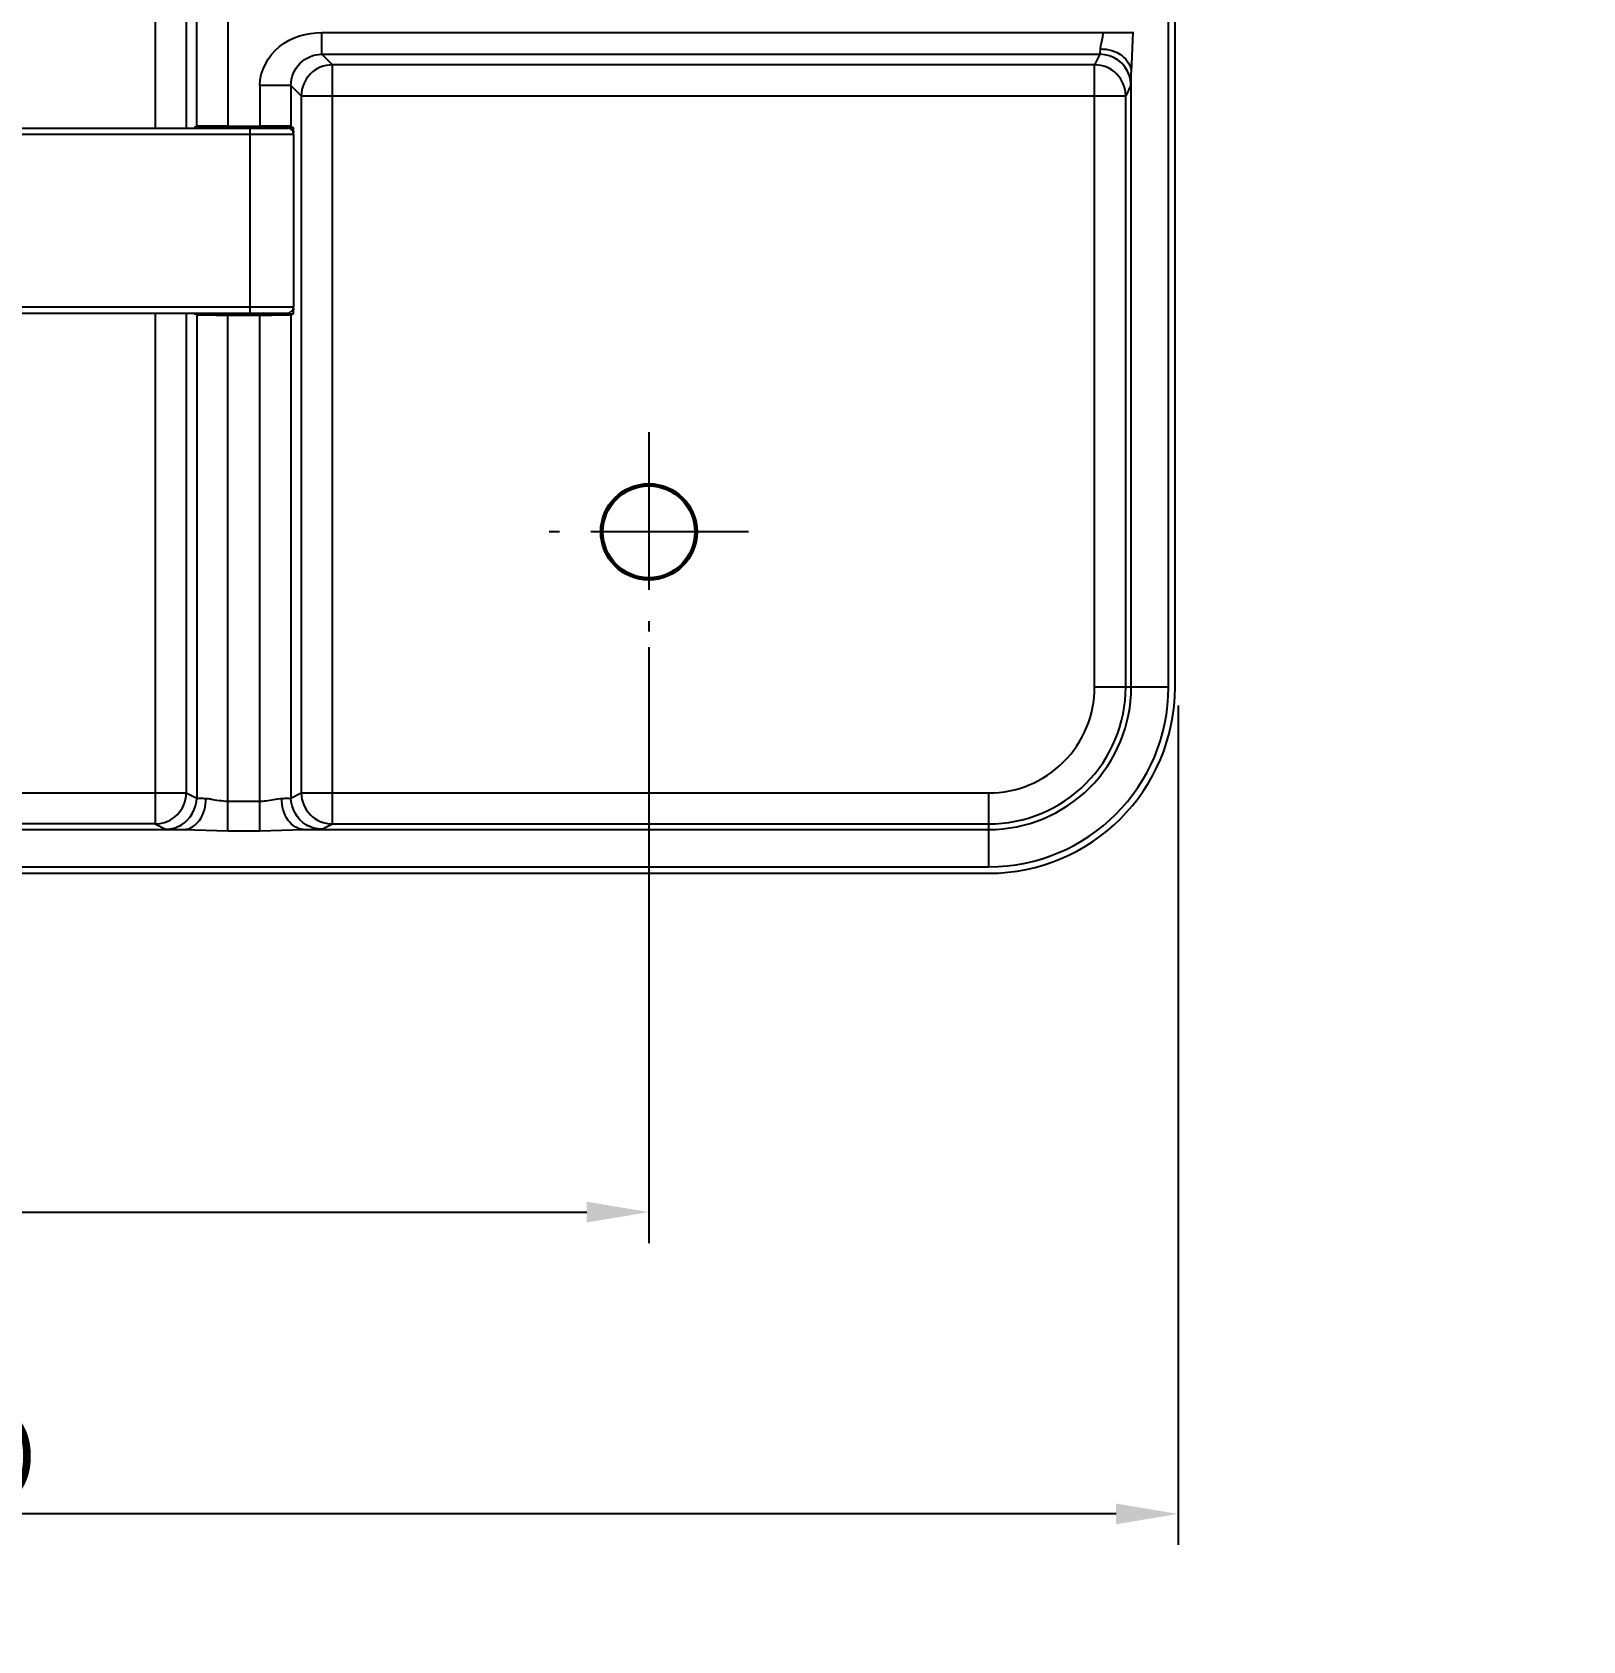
# Model space of a CAD drawing. Header units: millimetres. Extents: x 4625 to 5171, y -2661 to -1889.
# Drawn here: x 4776.5 to 4838.9, y -2514.9 to -2450.1 of the extents above; entities that cross this region are included whole.
import ezdxf

# ---------------------------------------------------------------- set-up
doc = ezdxf.new("R2010")
doc.units = ezdxf.units.MM
doc.header["$LTSCALE"] = 0.1
doc.linetypes.add('CENTERX2', pattern=[101.6, 63.5, -12.7, 12.7, -12.7])
for name, color, linetype in [('03___PRT_ALL_CURVES', 7, 'Continuous'), ('CENTER', 1, 'CENTERX2'), ('DIM', 3, 'Continuous')]:
    doc.layers.add(name, color=color, linetype=linetype)
doc.styles.get("Standard").update_dxf_attribs({"font": 'arial.ttf'})
doc.dimstyles.new('ISO-25', dxfattribs={"dimtxt": 2.5, "dimasz": 2.5, "dimexe": 1.25, "dimexo": 0.625, "dimtad": 1, "dimlfac": 5, "dimtxsty": 'Standard', "dimcen": 2.5, "dimadec": 0, "dimazin": 0, "dimtfac": 1, "dimtmove": 0, "dimatfit": 3, "dimfxl": 0, "dimarcsym": 0})

# ---------------------------------------------------------------- blocks, each defined once
blk = doc.blocks.new('*D0')
at = {"layer": 'Defpoints', "color": 0}
for p in [(4743.789, -2474.247), (4801.29, -2474.247), (4801.29, -2497.626)]:
    blk.add_point(p, dxfattribs=at)
at = {"layer": 'DIM', "color": 0, "lineweight": -2}
for p, q in [((4743.789, -2474.872), (4743.789, -2498.876)), ((4801.29, -2474.872), (4801.29, -2498.876)), ((4746.289, -2497.626), (4798.79, -2497.626))]:
    blk.add_line(p, q, dxfattribs=at)
at = {"layer": 'DIM', "color": 0}
for points in [[(4746.289, -2497.209), (4746.289, -2498.042), (4743.789, -2497.626)], [(4798.79, -2497.209), (4798.79, -2498.042), (4801.29, -2497.626)]]:
    blk.add_solid(points, dxfattribs=at)
at = {"layer": 'DIM', "color": 0, "insert": (4772.54, -2495.723), "char_height": 2.5, "attachment_point": 5}
blk.add_mtext('230', dxfattribs=at)
blk = doc.blocks.new('*D2')
at = {"layer": 'Defpoints', "color": 0}
for p in [(4722.476, -2476.48), (4822.603, -2476.604), (4722.476, -2509.781)]:
    blk.add_point(p, dxfattribs=at)
at = {"layer": 'DIM', "color": 0, "lineweight": -2}
for p, q in [((4722.476, -2477.105), (4722.476, -2511.031)), ((4822.603, -2477.229), (4822.603, -2511.031)), ((4820.103, -2509.781), (4724.976, -2509.781))]:
    blk.add_line(p, q, dxfattribs=at)
at = {"layer": 'DIM', "color": 0}
for points in [[(4724.976, -2509.365), (4724.976, -2510.198), (4722.476, -2509.781)], [(4820.103, -2509.365), (4820.103, -2510.198), (4822.603, -2509.781)]]:
    blk.add_solid(points, dxfattribs=at)
at = {"layer": 'DIM', "color": 0, "insert": (4772.54, -2507.518), "char_height": 2.5, "attachment_point": 5}
blk.add_mtext('(400)', dxfattribs=at)
blk = doc.blocks.new('*D16')
at = {"layer": 'Defpoints', "color": 0}
for p in [(4777.648, -2092.633), (4866.09, -2605.033), (4891.722, -2605.033)]:
    blk.add_point(p, dxfattribs=at)
at = {"layer": 'DIM', "color": 0, "lineweight": -2}
for p, q in [((4778.273, -2092.633), (4892.972, -2092.633)), ((4891.722, -2096.633), (4891.722, -2601.033)), ((4866.715, -2605.033), (4892.972, -2605.033))]:
    blk.add_line(p, q, dxfattribs=at)
at = {"layer": 'DIM', "color": 0}
for points in [[(4891.056, -2096.633), (4892.389, -2096.633), (4891.722, -2092.633)], [(4891.056, -2601.033), (4892.389, -2601.033), (4891.722, -2605.033)]]:
    blk.add_solid(points, dxfattribs=at)
at = {"layer": 'DIM', "color": 0, "insert": (4888.475, -2348.833), "char_height": 4, "attachment_point": 5, "rotation": 90}
blk.add_mtext('(2280)', dxfattribs=at)

msp = doc.modelspace()

# ---------------------------------------------------------------- linework, layer by layer
at = {"color": 7, "linetype": 'Continuous'}
for p, q in [((4822.4768, -2476.4796), (4822.4768, -2401.8546)), ((4784.3301, -2403.1846), (4784.3301, -2453.8881)), ((4822.2148, -2476.4796), (4822.2148, -2408.9796)), ((4781.4108, -2411.1816), (4781.4108, -2453.9673)), ((4782.6606, -2411.1816), (4782.6606, -2453.9673)), ((4783.0803, -2453.8989), (4783.0803, -2411.1816)), ((4788.1166, -2450.1197), (4820.7717, -2450.1197)), ((4788.1166, -2450.9946), (4788.1166, -2450.1197)), ((4819.5691, -2450.0894), (4819.5691, -2450.1197)), ((4820.7717, -2450.1197), (4820.7149, -2451.7192)), ((4820.7717, -2450.0894), (4820.7717, -2450.1197)), ((4819.4649, -2450.7783), (4819.453, -2450.9946)), ((4788.1166, -2450.9946), (4819.453, -2450.9946)), ((4788.1166, -2450.9946), (4788.5427, -2451.4207)), ((4819.24, -2451.4207), (4788.5427, -2451.4207)), ((4788.5427, -2481.9927), (4788.5427, -2451.4207)), ((4819.453, -2450.9946), (4819.24, -2451.4207)), ((4819.24, -2476.4796), (4819.24, -2451.4207)), ((4820.7149, -2476.4796), (4820.7149, -2451.7192)), ((4786.8732, -2452.2508), (4785.6234, -2452.2508)), ((4785.6234, -2452.2508), (4785.6234, -2453.8881)), ((4787.2929, -2452.6705), (4786.8732, -2452.2508)), ((4786.8732, -2452.2508), (4786.8732, -2453.8989)), ((4787.2929, -2452.6705), (4820.49, -2452.6705)), ((4787.2929, -2452.6705), (4787.2929, -2480.7428)), ((4820.703, -2452.2444), (4820.49, -2452.6705)), ((4820.49, -2476.4796), (4820.49, -2452.6705)), ((4722.7268, -2453.9673), (4786.7327, -2453.9673)), ((4782.9907, -2453.9527), (4782.9934, -2453.9423)), ((4782.9933, -2453.9423), (4784.0088, -2453.9423)), ((4783.0803, -2453.8989), (4782.9934, -2453.9423)), ((4784.0062, -2453.9583), (4784.0088, -2453.9423)), ((4784.0088, -2453.9423), (4784.0475, -2453.923)), ((4784.0475, -2453.923), (4784.2347, -2453.9195)), ((4784.3301, -2453.8881), (4785.6234, -2453.8881)), ((4784.5974, -2453.9183), (4785.3561, -2453.9183)), ((4784.5974, -2453.9593), (4784.5974, -2453.9183)), ((4785.2327, -2461.4173), (4785.2327, -2453.9673)), ((4785.3561, -2453.9593), (4785.3561, -2453.9183)), ((4785.3561, -2453.9183), (4785.4271, -2453.9183)), ((4785.6979, -2453.9193), (4785.906, -2453.923)), ((4785.756, -2453.9632), (4785.906, -2453.923)), ((4785.906, -2453.923), (4785.9447, -2453.9423)), ((4785.9447, -2453.9423), (4786.9602, -2453.9423)), ((4785.9447, -2453.9423), (4785.9469, -2453.9536)), ((4786.8732, -2453.8989), (4786.9601, -2453.9423)), ((4786.9601, -2453.9423), (4786.9671, -2454.008)), ((4786.9671, -2454.008), (4786.9725, -2454.1592)), ((4722.4768, -2454.2173), (4786.9827, -2454.2173)), ((4786.9827, -2454.2173), (4786.9827, -2461.1673)), ((4722.4768, -2461.1673), (4786.9827, -2461.1673)), ((4786.9725, -2461.2254), (4786.9671, -2461.3766)), ((4722.7268, -2461.4173), (4786.7327, -2461.4173)), ((4781.4108, -2461.4173), (4781.4108, -2481.9927)), ((4782.6606, -2461.4173), (4782.6606, -2480.7428)), ((4782.9934, -2461.4423), (4782.9907, -2461.4319)), ((4782.9933, -2461.4423), (4784.0088, -2461.4423)), ((4783.0803, -2461.4857), (4782.9934, -2461.4423)), ((4783.0803, -2461.4857), (4783.0803, -2480.9526)), ((4784.0065, -2461.4295), (4784.0088, -2461.4423)), ((4784.0088, -2461.4423), (4784.0475, -2461.4616)), ((4784.0475, -2461.4616), (4784.2496, -2461.4652)), ((4784.3301, -2461.4965), (4785.6234, -2461.4965)), ((4784.3301, -2482.2745), (4784.3301, -2461.4965)), ((4784.5974, -2461.4663), (4784.5974, -2461.4173)), ((4784.5974, -2461.4663), (4785.3561, -2461.4663)), ((4785.3561, -2461.4663), (4785.3561, -2461.4173)), ((4785.6234, -2482.2745), (4785.6234, -2461.4965)), ((4785.6854, -2461.4654), (4785.906, -2461.4616)), ((4785.906, -2461.4616), (4785.756, -2461.4214)), ((4785.906, -2461.4616), (4785.9447, -2461.4423)), ((4785.9447, -2461.4423), (4785.9469, -2461.431)), ((4785.9447, -2461.4423), (4786.9602, -2461.4423)), ((4786.8732, -2461.4857), (4786.9601, -2461.4423)), ((4786.8732, -2461.4857), (4786.8732, -2480.9526)), ((4786.9671, -2461.3766), (4786.9601, -2461.4423)), ((4822.2148, -2476.4796), (4819.24, -2476.4796)), ((4729.9768, -2480.7428), (4782.6606, -2480.7428)), ((4782.6606, -2480.7428), (4783.0803, -2480.9526)), ((4784.3301, -2481.0719), (4785.6234, -2481.0719)), ((4786.8732, -2480.9526), (4787.2929, -2480.7428)), ((4787.2929, -2480.7428), (4814.9768, -2480.7428)), ((4814.9768, -2483.7176), (4814.9768, -2480.7428)), ((4781.4108, -2481.9927), (4729.9768, -2481.9927)), ((4781.4108, -2481.9927), (4781.8305, -2482.2026)), ((4788.123, -2482.2026), (4788.5427, -2481.9927)), ((4788.5427, -2481.9927), (4814.9768, -2481.9927)), ((4729.9768, -2482.2177), (4782.5686, -2482.2177)), ((4782.5686, -2482.2177), (4784.3301, -2482.2745)), ((4784.3301, -2482.2745), (4785.6234, -2482.2745)), ((4785.6234, -2482.2745), (4787.3849, -2482.2177)), ((4787.3849, -2482.2177), (4814.9768, -2482.2177)), ((4729.9768, -2483.7176), (4814.9768, -2483.7176)), ((4729.9768, -2483.9796), (4814.9768, -2483.9796))]:
    msp.add_line(p, q, dxfattribs=at)
for radius in [1.9395, 1.9, 1.85]:
    msp.add_circle((4801.2893, -2470.2296), radius, dxfattribs=at)
for centre, radius, start, end in [((4788.5433, -2452.6711), 1.2504, 90.027484, 179.972516), ((4819.2397, -2452.6709), 1.2503, 0.020229, 89.986316), ((4819.4529, -2452.2447), 1.2502, 18.010448, 89.991336), ((4819.4442, -2452.246), 1.2588, 0.074094, 17.94321), ((4784.0086, -2454.235), 0.2927, 83.687879, 89.966752), ((4784.0071, -2454.2479), 0.3057, 71.343026, 83.669638), ((4784.5166, -2491.7737), 37.8553, 90.188055, 90.426625), ((4784.594, -2512.6566), 58.7383, 89.996686, 90.196746), ((4785.3653, -2510.3869), 56.4687, 89.799559, 89.937321), ((4785.4271, -2493.829), 39.9106, 89.611289, 89.805106), ((4785.9464, -2454.2479), 0.3057, 96.330283, 108.655811), ((4785.9449, -2454.235), 0.2927, 90.033249, 96.312039), ((4786.7327, -2454.2173), 0.25, 0, 90), ((4786.7327, -2461.1673), 0.25, 270, 0), ((4784.0087, -2461.1513), 0.291, 270.022402, 274.639375), ((4784.0073, -2461.1374), 0.3049, 274.68786, 288.667649), ((4784.5385, -2419.5629), 41.9033, 269.604936, 269.860448), ((4784.5959, -2401.0264), 60.4399, 269.848902, 270.001491), ((4785.3571, -2400.8557), 60.6107, 269.999015, 270.167186), ((4785.4138, -2418.9437), 42.5225, 270.161907, 270.365966), ((4785.9462, -2461.1374), 0.3049, 251.333743, 265.312045), ((4785.9448, -2461.1513), 0.291, 265.360532, 269.977596), ((4814.9768, -2476.4796), 5.5132, 269.999999, 0.000003), ((4814.9768, -2476.4796), 7.5, 270, 360), ((4814.9768, -2476.4796), 7.2381, 270, 0), ((4814.9768, -2476.4796), 5.7381, 269.999999, 0.000002), ((4814.9768, -2476.4796), 4.2632, 270, 0.000003), ((4781.4104, -2480.7425), 1.2503, 270.020229, 359.986316), ((4788.5431, -2480.7425), 1.2503, 180.013684, 269.979771)]:
    msp.add_arc(centre, radius, start, end, dxfattribs=at)
for centre, start_param, end_param in [((4784.3301, -2453.8991), 1.5707963, 3.1241394), ((4785.6234, -2453.8991), 0.0174533, 1.5707963), ((4784.3301, -2461.4855), -3.1241394, -1.5707963), ((4785.6234, -2461.4855), -1.5707963, -0.0174533)]:
    msp.add_ellipse(centre, major_axis=(1.25, 0), ratio=0.0087269, start_param=start_param, end_param=end_param, dxfattribs=at)
for points, knots in [([(4785.6234, -2452.2508), (4785.6234, -2451.6628), (4786.2802, -2450.4539), (4787.5215, -2450.1197), (4788.1166, -2450.1197)], [0, 0, 0, 0, 0.4970218, 1, 1, 1, 1]), ([(4819.5691, -2450.1197), (4819.5691, -2450.182), (4819.5551, -2450.4051), (4819.4688, -2450.6181), (4819.4649, -2450.7783)], [0, 0, 0, 0, 0.2799493, 1, 1, 1, 1]), ([(4819.4649, -2450.7783), (4819.7729, -2450.7796), (4820.3584, -2450.9194), (4820.7129, -2451.4662), (4820.7149, -2451.7192)], [0, 0, 0, 0, 0.5490249, 1, 1, 1, 1]), ([(4786.8732, -2452.2508), (4786.8731, -2451.9329), (4787.1322, -2451.2676), (4787.7967, -2450.9945), (4788.1166, -2450.9946)], [0, 0, 0, 0, 0.4984589, 1, 1, 1, 1]), ([(4782.5686, -2482.2177), (4782.8093, -2482.2155), (4783.3296, -2481.8415), (4783.448, -2481.2739), (4783.4494, -2480.9677)], [0, 0, 0, 0, 0.4401283, 1, 1, 1, 1]), ([(4783.0803, -2480.9526), (4783.104, -2480.9762), (4783.2492, -2480.9391), (4783.3597, -2480.9662), (4783.4494, -2480.9677)], [0, 0, 0, 0, 0.2715858, 1, 1, 1, 1]), ([(4783.4494, -2480.9677), (4783.5129, -2480.9688), (4783.8063, -2481.0112), (4784.0981, -2481.0719), (4784.3301, -2481.0719)], [0, 0, 0, 0, 0.2150653, 1, 1, 1, 1]), ([(4785.6234, -2481.0719), (4785.7048, -2481.0719), (4786.0011, -2481.0579), (4786.2898, -2480.9714), (4786.5041, -2480.9677)], [0, 0, 0, 0, 0.2752826, 1, 1, 1, 1]), ([(4786.5041, -2480.9677), (4786.5938, -2480.9662), (4786.7043, -2480.9391), (4786.8495, -2480.9762), (4786.8732, -2480.9526)], [0, 0, 0, 0, 0.7282507, 1, 1, 1, 1]), ([(4787.3849, -2482.2177), (4787.1442, -2482.2155), (4786.6239, -2481.8415), (4786.5055, -2481.2739), (4786.5041, -2480.9677)], [0, 0, 0, 0, 0.4401295, 1, 1, 1, 1])]:
    msp.add_open_spline(points, degree=3, knots=knots, dxfattribs=at)
for points in [[(4784.2023, -2453.966), (4784.1564, -2453.9385), (4784.1011, -2453.923), (4784.0475, -2453.923)], [(4784.0475, -2461.4616), (4784.1011, -2461.4616), (4784.1564, -2461.4461), (4784.2023, -2461.4186)], [(4782.4716, -2482.0255), (4782.8246, -2481.8145), (4783.0803, -2481.3638), (4783.0803, -2480.9526)], [(4787.4819, -2482.0255), (4787.129, -2481.8145), (4786.8733, -2481.3638), (4786.8732, -2480.9526)], [(4781.8305, -2482.2026), (4782.0522, -2482.2025), (4782.2813, -2482.1392), (4782.4716, -2482.0255)], [(4788.123, -2482.2026), (4787.9013, -2482.2025), (4787.6722, -2482.1392), (4787.4819, -2482.0255)]]:
    msp.add_open_spline(points, degree=3, dxfattribs=at)
at = {"layer": '03___PRT_ALL_CURVES', "color": 4, "linetype": 'Continuous'}
for p, q in [((4785.6018, -2453.9423), (4785.6018, -2453.9673)), ((4785.6018, -2461.4173), (4785.6018, -2461.4423))]:
    msp.add_line(p, q, dxfattribs=at)
at = {"layer": 'CENTER'}
for p, q in [((4801.2893, -2466.2121), (4801.2893, -2474.247)), ((4805.3067, -2470.2296), (4797.2718, -2470.2296))]:
    msp.add_line(p, q, dxfattribs=at)

# ---------------------------------------------------------------- dimensions: what is measured, and where the dimension line sits
at = {"layer": 'DIM'}
dim = msp.add_linear_dim(base=(4891.7225, -2605.0328), p1=(4777.6484, -2092.6331), p2=(4866.0903, -2605.0328), angle=90, text='(2280)', dimstyle='ISO-25', override={"dimtxt": 4, "dimasz": 4, "dimlfac": 4, "dimadec": 1, "dimfxl": 1.25}, dxfattribs=at)
dim.commit()
dim.dimension.update_dxf_attribs({"geometry": '*D16', "text_midpoint": (4888.4754, -2348.833)})
for base, p1, p2, text, picture, middle in [((4801.2904, -2497.6256), (4743.7893, -2474.247), (4801.2904, -2474.247), '230', '*D0', (4772.5398, -2495.7233)), ((4722.4763, -2509.7815), (4822.6033, -2476.6043), (4722.4763, -2476.4797), '(400)', '*D2', (4772.5398, -2507.5177))]:
    dim = msp.add_linear_dim(base=base, p1=p1, p2=p2, text=text, dimstyle='ISO-25', dxfattribs=at)
    dim.commit()
    dim.dimension.update_dxf_attribs({"geometry": picture, "text_midpoint": middle})

doc.saveas('drawing.dxf')
